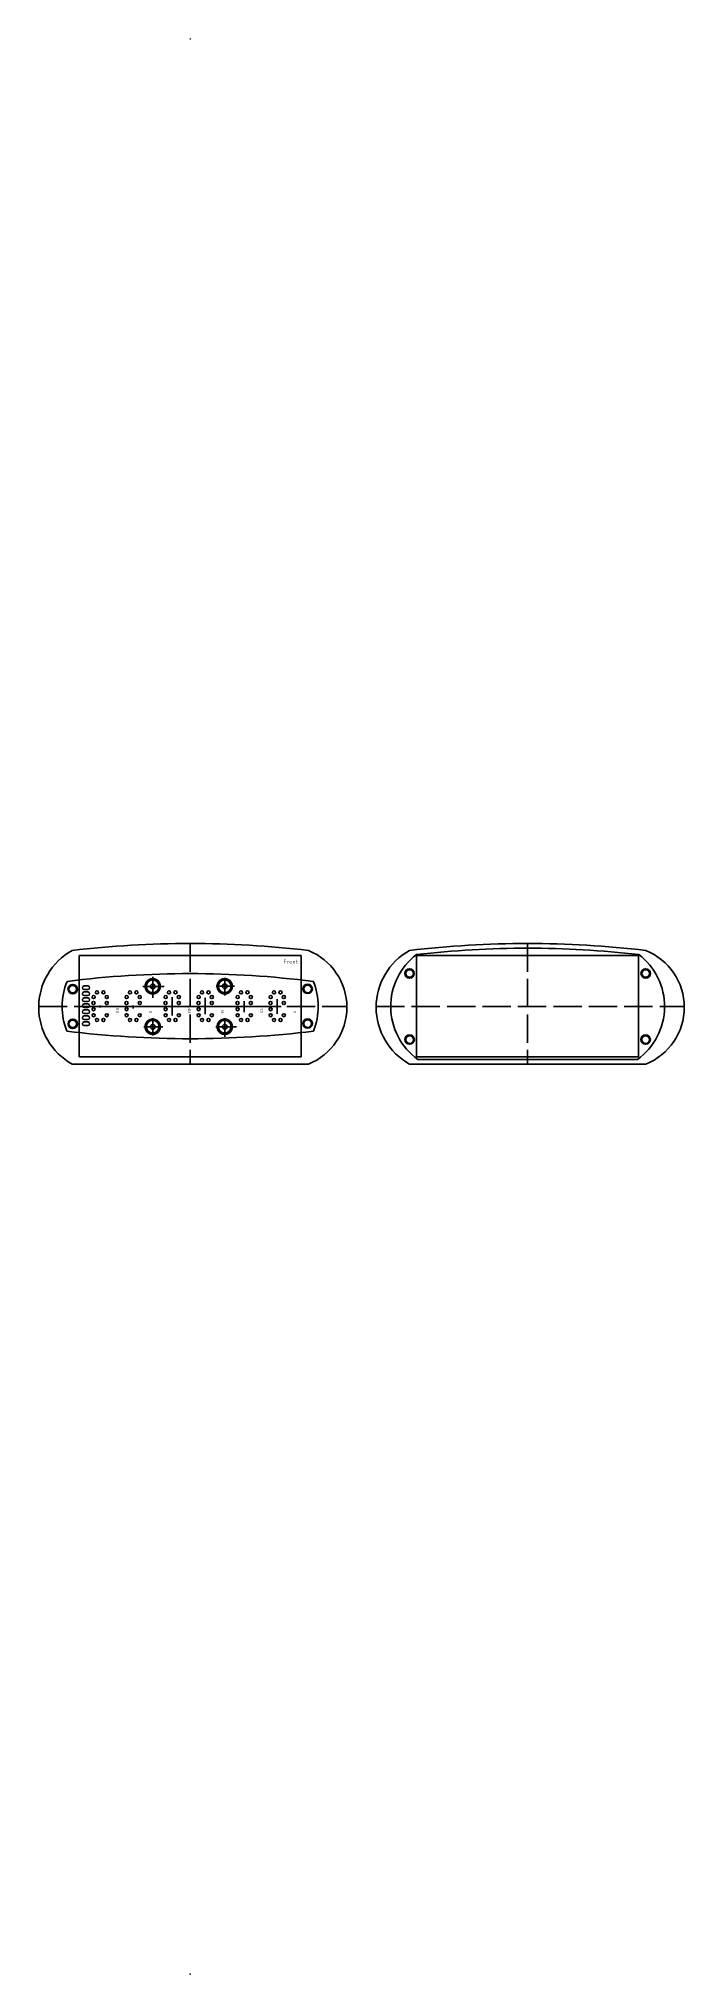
# Model space of a CAD drawing. Extents: x 27 to 301, y -459 to 361.
import ezdxf

# ---------------------------------------------------------------- set-up
doc = ezdxf.new("R2010")
doc.units = 0
doc.header["$MEASUREMENT"] = 0
doc.linetypes.add('ACAD_ISO02W100', pattern=[15, 12, -3])
doc.layers.get('0').update_dxf_attribs({"linetype": 'CONTINUOUS'})
doc.layers.add('617Arrière', color=6, linetype='CONTINUOUS')
doc.layers.add('617Avant', color=6, linetype='CONTINUOUS')
doc.layers.get('0').off()

# ---------------------------------------------------------------- blocks, each defined once
blk = doc.blocks.new('ROUNDP')
blk.add_circle((0, 0), 0.5)
blk = doc.blocks.new('LONGP100')
blk.add_lwpolyline([(-0.5, -0.5), (0.5, -0.5, 1), (0.5, 0.5), (-0.5, 0.5, 1)], format="xyb", close=True)

msp = doc.modelspace()

# ---------------------------------------------------------------- linework, layer by layer
at = {"layer": '617Arrière', "color": 2, "linetype": 'ACAD_ISO02W100'}
for p, q in [((234.39, -22.47), (234.39, -73.53)), ((170.28, -49.16), (300.67, -49.16))]:
    msp.add_line(p, q, dxfattribs=at)
at = {"layer": '617Arrière'}
for p, q in [((281.36, -27.58), (187.4, -27.58)), ((187.4, -27.58), (187.4, -70.43)), ((281.36, -70.43), (281.36, -27.58)), ((187.4, -70.43), (281.36, -70.43))]:
    msp.add_line(p, q, dxfattribs=at)
at = {"layer": '617Arrière', "color": 1}
for p, q in [((184.37, -73.53), (284.38, -73.53)), ((187.93, -71.53), (280.83, -71.53))]:
    msp.add_line(p, q, dxfattribs=at)
at = {"layer": '617Arrière', "color": 7}
for centre, radius in [((184.43, -35.16), 2), ((184.43, -35.16), 1.6), ((284.35, -35.16), 2), ((284.35, -35.16), 1.6), ((184.45, -63.16), 2), ((184.45, -63.16), 1.6), ((284.32, -63.16), 2), ((284.32, -63.16), 1.6)]:
    msp.add_circle(centre, radius, dxfattribs=at)
at = {"layer": '617Arrière', "color": 1, "linetype": 'Continuous'}
for centre, radius, start, end in [((234.36, -445.79), 423.32, 83.21351, 96.77874), ((234.37, -440.07), 415.6, 83.50376, 96.48879)]:
    msp.add_arc(centre, radius, start, end, dxfattribs=at)
at = {"layer": '617Arrière', "color": 1}
for centre, radius, start, end in [((197.84, -49.48), 27.56, 119.20494, 240.77077), ((203.99, -49.13), 27.56, 127.00373, 234.36712), ((264.78, -49.13), 27.56, 305.60517, 52.95001), ((274.77, -49.49), 25.9, 291.78843, 68.21157)]:
    msp.add_arc(centre, radius, start, end, dxfattribs=at)
at = {"layer": '617Avant', "color": 7}
for p, q in [((91.63, 360.44), (91.63, 360.62)), ((91.54, 360.53), (91.72, 360.53)), ((91.57, -35.49), (91.57, -35.49)), ((91.48, -458.81), (91.66, -458.81)), ((91.57, -458.9), (91.57, -458.72))]:
    msp.add_line(p, q, dxfattribs=at)
at = {"layer": '617Avant', "color": 2, "linetype": 'ACAD_ISO02W100'}
for p, q in [((91.6, -22.47), (91.6, -73.53)), ((27.49, -49.16), (157.88, -49.16))]:
    msp.add_line(p, q, dxfattribs=at)
at = {"layer": '617Avant'}
for p, q in [((138.57, -27.58), (44.61, -27.58)), ((44.61, -27.58), (44.61, -70.43)), ((138.57, -70.43), (138.57, -27.58)), ((44.61, -70.43), (138.57, -70.43))]:
    msp.add_line(p, q, dxfattribs=at)
at = {"layer": '617Avant', "linetype": 'Continuous'}
for p, q in [((71.56, -40.64), (80.56, -40.64)), ((75.75, -36.6), (75.75, -45.51)), ((102.54, -40.6), (110.27, -40.6)), ((106.2, -36.99), (106.2, -44.44)), ((53.5, -49.16), (53.17, -49.16)), ((53.5, -49.16), (53.5, -48.77)), ((53.5, -49.16), (54.14, -49.16)), ((53.5, -49.16), (53.5, -49.56)), ((130.13, -49.16), (53.5, -49.16)), ((67.47, -49.16), (67.47, -48.66)), ((67.47, -49.16), (67.47, -49.94)), ((83.98, -49.16), (83.98, -45.2)), ((83.98, -49.16), (83.98, -52.93)), ((97.95, -49.16), (97.95, -45.5)), ((97.95, -49.16), (97.95, -52.33)), ((114.46, -49.16), (114.46, -46.94)), ((114.46, -49.16), (114.46, -51.55)), ((128.43, -49.16), (128.43, -46.02)), ((128.43, -49.16), (128.43, -52.21)), ((75.74, -54.15), (75.74, -61.44)), ((106.2, -54.07), (106.2, -61.99)), ((72.02, -57.77), (80.06, -57.77)), ((102.45, -57.74), (111.25, -57.74))]:
    msp.add_line(p, q, dxfattribs=at)
at = {"layer": '617Avant', "color": 1}
msp.add_line((41.58, -73.53), (141.59, -73.53), dxfattribs=at)
at = {"layer": '617Avant'}
for points, const_width in [([(131.37, -30.98), (131.37, -29.36)], 0.152), ([(131.37, -29.36), (132.09, -29.36)], 0.152), ([(131.37, -30.08), (132.09, -30.08)], 0.152), ([(132.71, -30.98), (132.71, -29.9)], 0.152), ([(132.71, -29.9), (133.25, -29.9)], 0.152), ([(133.25, -29.9), (133.25, -30.08)], 0.152), ([(133.75, -30.62), (133.75, -30.26)], 0.152), ([(134.47, -30.26), (134.47, -30.62)], 0.152), ([(135.15, -30.98), (135.15, -29.9)], 0.152), ([(135.15, -29.9), (135.6, -29.9)], 0.152), ([(135.88, -30.17), (135.88, -30.98)], 0.152), ([(136.43, -29.9), (136.97, -29.9)], 0.152), ([(136.61, -29.36), (136.61, -30.71)], 0.152), ([(136.88, -30.98), (136.97, -30.98)], 0.152), ([(60.22, -49.94), (61.39, -49.94)], 0.102), ([(61.39, -50.58), (60.22, -50.58)], 0.102), ([(60.22, -51.15), (61.39, -51.15)], 0.102), ([(61.39, -51.8), (60.22, -51.8)], 0.102), ([(60.74, -50.58), (60.74, -49.94)], 0.102), ([(60.74, -51.8), (60.74, -51.15)], 0.102), ([(74.19, -51.15), (75.36, -51.15)], 0.102), ([(75.36, -51.8), (74.19, -51.8)], 0.102), ([(74.71, -51.8), (74.71, -51.15)], 0.102), ([(91.35, -50.04), (90.7, -49.65)], 0.102), ([(90.7, -49.65), (91.87, -49.65)], 0.102), ([(90.7, -50.43), (91.35, -50.04)], 0.102), ([(91.87, -50.43), (90.7, -50.43)], 0.102), ([(91.35, -51.41), (90.7, -51.02)], 0.102), ([(90.7, -51.02), (91.87, -51.02)], 0.102), ([(90.7, -51.8), (91.35, -51.41)], 0.102), ([(91.87, -51.8), (90.7, -51.8)], 0.102), ([(105.32, -51.41), (104.67, -51.02)], 0.102), ([(104.67, -51.02), (105.84, -51.02)], 0.102), ([(104.67, -51.8), (105.32, -51.41)], 0.102), ([(105.84, -51.8), (104.67, -51.8)], 0.102), ([(121.86, -50.22), (121.67, -50.57)], 0.102), ([(121.86, -51.28), (121.67, -51.64)], 0.102), ([(135.83, -51.28), (135.64, -51.64)], 0.102)]:
    msp.add_lwpolyline(points, dxfattribs=dict(at, const_width=const_width))
for points, const_width in [([(131.4, -29.36, 1), (131.33, -29.36)], 0.0762), ([(131.37, -29.32, 1), (131.37, -29.39)], 0.0762), ([(131.37, -30.04, 1), (131.37, -30.12)], 0.0762), ([(131.33, -30.98, 1), (131.4, -30.98)], 0.0762), ([(132.09, -29.39, 1), (132.09, -29.32)], 0.0762), ([(132.09, -30.12, 1), (132.09, -30.04)], 0.0762), ([(132.75, -29.9, 1), (132.67, -29.9)], 0.0762), ([(132.71, -29.86, 1), (132.71, -29.94)], 0.0762), ([(132.67, -30.98, 1), (132.75, -30.98)], 0.0762), ([(133.29, -29.9, 1), (133.22, -29.9)], 0.0762), ([(133.22, -30.08, 1), (133.29, -30.08)], 0.0762), ([(133.25, -29.94, 1), (133.25, -29.86)], 0.0762), ([(134.47, -30.26, 1), (133.75, -30.26)], 0.152), ([(133.78, -30.26, 1), (133.71, -30.26)], 0.0762), ([(133.71, -30.26, 1), (133.78, -30.26)], 0.0762), ([(133.75, -30.62, 1), (134.47, -30.62)], 0.152), ([(133.78, -30.62, 1), (133.71, -30.62)], 0.0762), ([(133.71, -30.62, 1), (133.78, -30.62)], 0.0762), ([(134.51, -30.26, 1), (134.43, -30.26)], 0.0762), ([(134.43, -30.26, 1), (134.51, -30.26)], 0.0762), ([(134.51, -30.62, 1), (134.43, -30.62)], 0.0762), ([(134.43, -30.62, 1), (134.51, -30.62)], 0.0762), ([(135.19, -29.9, 1), (135.12, -29.9)], 0.0762), ([(135.15, -29.86, 1), (135.15, -29.94)], 0.0762), ([(135.12, -30.98, 1), (135.19, -30.98)], 0.0762), ([(135.88, -30.17, 0.4142), (135.6, -29.9)], 0.152), ([(135.6, -29.86, 1), (135.6, -29.94)], 0.0762), ([(135.6, -29.94, 1), (135.6, -29.86)], 0.0762), ([(135.91, -30.17, 1), (135.84, -30.17)], 0.0762), ([(135.84, -30.17, 1), (135.91, -30.17)], 0.0762), ([(135.84, -30.98, 1), (135.91, -30.98)], 0.0762), ([(136.43, -29.86, 1), (136.43, -29.94)], 0.0762), ([(136.65, -29.36, 1), (136.57, -29.36)], 0.0762), ([(136.61, -30.71, 0.4142), (136.88, -30.98)], 0.152), ([(136.65, -30.71, 1), (136.57, -30.71)], 0.0762), ([(136.57, -30.71, 1), (136.65, -30.71)], 0.0762), ([(136.88, -30.94, 1), (136.88, -31.02)], 0.0762), ([(136.88, -31.02, 1), (136.88, -30.94)], 0.0762), ([(136.97, -29.94, 1), (136.97, -29.86)], 0.0762), ([(136.97, -31.02, 1), (136.97, -30.94)], 0.0762), ([(75.73, -43.76, 1), (75.73, -37.41, 1), (75.73, -43.76)], 0.813), ([(106.21, -43.76, 1), (106.21, -37.41, 1), (106.21, -43.76)], 0.813), ([(60.22, -49.91, 1), (60.22, -49.96)], 0.0508), ([(60.22, -50.56, 1), (60.22, -50.61)], 0.0508), ([(60.22, -51.13, 1), (60.22, -51.18)], 0.0508), ([(60.22, -51.78, 1), (60.22, -51.83)], 0.0508), ([(60.77, -49.94, 1), (60.71, -49.94)], 0.0508), ([(60.71, -50.58, 1), (60.77, -50.58)], 0.0508), ([(60.77, -51.15, 1), (60.71, -51.15)], 0.0508), ([(60.71, -51.8, 1), (60.77, -51.8)], 0.0508), ([(61.39, -49.96, 1), (61.39, -49.91)], 0.0508), ([(61.39, -50.61, 1), (61.39, -50.56)], 0.0508), ([(61.39, -51.18, 1), (61.39, -51.13)], 0.0508), ([(61.39, -51.83, 1), (61.39, -51.78)], 0.0508), ([(75.73, -60.9, 1), (75.73, -54.55, 1), (75.73, -60.9)], 0.813), ([(74.19, -51.13, 1), (74.19, -51.18)], 0.0508), ([(74.19, -51.78, 1), (74.19, -51.83)], 0.0508), ([(74.74, -51.15, 1), (74.68, -51.15)], 0.0508), ([(74.68, -51.8, 1), (74.74, -51.8)], 0.0508), ([(75.36, -51.18, 1), (75.36, -51.13)], 0.0508), ([(75.36, -51.83, 1), (75.36, -51.78)], 0.0508), ([(90.71, -49.63, 1), (90.69, -49.67)], 0.0508), ([(90.7, -49.63, 1), (90.7, -49.68)], 0.0508), ([(90.7, -50.41, 1), (90.7, -50.46)], 0.0508), ([(90.69, -50.41, 1), (90.71, -50.45)], 0.0508), ([(90.71, -51, 1), (90.69, -51.05)], 0.0508), ([(90.7, -51, 1), (90.7, -51.05)], 0.0508), ([(90.7, -51.78, 1), (90.7, -51.83)], 0.0508), ([(90.69, -51.78, 1), (90.71, -51.83)], 0.0508), ([(91.36, -50.06, 1), (91.34, -50.02)], 0.0508), ([(91.34, -50.06, 1), (91.36, -50.02)], 0.0508), ([(91.36, -51.44, 1), (91.34, -51.39)], 0.0508), ([(91.34, -51.44, 1), (91.36, -51.39)], 0.0508), ([(91.87, -49.68, 1), (91.87, -49.63)], 0.0508), ([(91.87, -50.46, 1), (91.87, -50.41)], 0.0508), ([(91.87, -51.05, 1), (91.87, -51)], 0.0508), ([(91.87, -51.83, 1), (91.87, -51.78)], 0.0508), ([(106.21, -60.9, 1), (106.21, -54.55, 1), (106.21, -60.9)], 0.813), ([(104.68, -51, 1), (104.66, -51.05)], 0.0508), ([(104.67, -51, 1), (104.67, -51.05)], 0.0508), ([(104.67, -51.78, 1), (104.67, -51.83)], 0.0508), ([(104.66, -51.78, 1), (104.68, -51.83)], 0.0508), ([(105.33, -51.44, 1), (105.31, -51.39)], 0.0508), ([(105.31, -51.44, 1), (105.33, -51.39)], 0.0508), ([(105.84, -51.05, 1), (105.84, -51)], 0.0508), ([(105.84, -51.83, 1), (105.84, -51.78)], 0.0508), ([(121.28, -50.15, 0.1623), (121.18, -50.44)], 0.102), ([(121.18, -50.44, 0.4142), (121.44, -50.7)], 0.102), ([(121.21, -50.44, 1), (121.16, -50.44)], 0.0508), ([(121.16, -50.44, 1), (121.21, -50.44)], 0.0508), ([(121.28, -51.22, 0.1623), (121.18, -51.51)], 0.102), ([(121.18, -51.51, 0.4142), (121.44, -51.77)], 0.102), ([(121.21, -51.51, 1), (121.16, -51.51)], 0.0508), ([(121.16, -51.51, 1), (121.21, -51.51)], 0.0508), ([(121.3, -50.17, 1), (121.26, -50.14)], 0.0508), ([(121.3, -51.23, 1), (121.26, -51.2)], 0.0508), ([(121.44, -50.7, 0.2656), (121.67, -50.57)], 0.102), ([(121.44, -50.68, 1), (121.44, -50.73)], 0.0508), ([(121.44, -51.77, 0.2656), (121.67, -51.64)], 0.102), ([(121.44, -51.75, 1), (121.44, -51.8)], 0.0508), ([(121.44, -50.73, 1), (121.44, -50.68)], 0.0508), ([(121.44, -51.8, 1), (121.44, -51.75)], 0.0508), ([(121.69, -50.59, 1), (121.65, -50.56)], 0.0508), ([(121.65, -50.56, 1), (121.69, -50.59)], 0.0508), ([(121.69, -51.65, 1), (121.65, -51.63)], 0.0508), ([(121.65, -51.63, 1), (121.69, -51.65)], 0.0508), ([(122.09, -50.09, 0.2656), (121.86, -50.22)], 0.102), ([(121.88, -50.23, 1), (121.84, -50.21)], 0.0508), ([(121.84, -50.2, 1), (121.88, -50.23)], 0.0508), ([(122.09, -51.15, 0.2656), (121.86, -51.28)], 0.102), ([(121.88, -51.3, 1), (121.84, -51.27)], 0.0508), ([(121.84, -51.27, 1), (121.88, -51.3)], 0.0508), ([(122.35, -50.35, 0.4142), (122.09, -50.09)], 0.102), ([(122.09, -50.06, 1), (122.09, -50.11)], 0.0508), ([(122.35, -51.41, 0.4142), (122.09, -51.15)], 0.102), ([(122.09, -51.13, 1), (122.09, -51.18)], 0.0508), ([(122.09, -50.11, 1), (122.09, -50.06)], 0.0508), ([(122.09, -51.18, 1), (122.09, -51.13)], 0.0508), ([(122.19, -50.74, 0.2), (122.35, -50.35)], 0.102), ([(122.17, -50.72, 1), (122.21, -50.75)], 0.0508), ([(122.19, -51.8, 0.2), (122.35, -51.41)], 0.102), ([(122.17, -51.79, 1), (122.21, -51.82)], 0.0508), ([(122.37, -50.35, 1), (122.32, -50.35)], 0.0508), ([(122.32, -50.35, 1), (122.37, -50.35)], 0.0508), ([(122.37, -51.41, 1), (122.32, -51.41)], 0.0508), ([(122.32, -51.41, 1), (122.37, -51.41)], 0.0508), ([(135.25, -51.22, 0.1623), (135.15, -51.51)], 0.102), ([(135.15, -51.51, 0.4142), (135.41, -51.77)], 0.102), ([(135.18, -51.51, 1), (135.13, -51.51)], 0.0508), ([(135.13, -51.51, 1), (135.18, -51.51)], 0.0508), ([(135.27, -51.23, 1), (135.23, -51.2)], 0.0508), ([(135.41, -51.77, 0.2656), (135.64, -51.64)], 0.102), ([(135.41, -51.75, 1), (135.41, -51.8)], 0.0508), ([(135.41, -51.8, 1), (135.41, -51.75)], 0.0508), ([(135.66, -51.65, 1), (135.62, -51.63)], 0.0508), ([(135.62, -51.63, 1), (135.66, -51.65)], 0.0508), ([(136.06, -51.15, 0.2656), (135.83, -51.28)], 0.102), ([(135.85, -51.3, 1), (135.81, -51.27)], 0.0508), ([(135.81, -51.27, 1), (135.85, -51.3)], 0.0508), ([(136.32, -51.41, 0.4142), (136.06, -51.15)], 0.102), ([(136.06, -51.13, 1), (136.06, -51.18)], 0.0508), ([(136.06, -51.18, 1), (136.06, -51.13)], 0.0508), ([(136.16, -51.8, 0.2), (136.32, -51.41)], 0.102), ([(136.14, -51.79, 1), (136.18, -51.82)], 0.0508), ([(136.34, -51.41, 1), (136.29, -51.41)], 0.0508), ([(136.29, -51.41, 1), (136.34, -51.41)], 0.0508)]:
    msp.add_lwpolyline(points, format="xyb", dxfattribs=dict(at, const_width=const_width))
at = {"layer": '617Avant', "color": 7}
for centre, radius in [((41.87, -41.8), 2), ((41.87, -41.8), 1.6), ((75.75, -40.64), 1), ((106.2, -40.6), 1), ((141.28, -41.69), 2), ((141.28, -41.69), 1.6), ((41.89, -56.48), 2), ((41.89, -56.48), 1.6), ((75.74, -57.77), 1), ((106.2, -57.74), 1), ((141.29, -56.37), 2), ((141.29, -56.37), 1.6)]:
    msp.add_circle(centre, radius, dxfattribs=at)
at = {"layer": '617Avant', "color": 1, "linetype": 'Continuous'}
msp.add_arc((91.57, -445.79), 423.32, 83.21351, 96.77874, dxfattribs=at)
at = {"layer": '617Avant', "color": 1}
for centre, radius, start, end in [((55.05, -49.48), 27.56, 119.20494, 240.77077), ((131.98, -49.49), 25.9, 291.78843, 68.21157), ((64.93, -49.16), 27.56, 157.25295, 202.18302), ((91.57, -445.79), 410.58, 82.70845, 97.28384), ((118.23, -49.1), 27.56, 337.65947, 22.8672), ((91.63, 360.44), 423.23, 262.91382, 277.07054)]:
    msp.add_arc(centre, radius, start, end, dxfattribs=at)
at = {"layer": '617Avant'}
for p in [(75.73, -40.58), (106.21, -40.58), (53.5, -49.16), (67.47, -49.16), (83.98, -49.16), (97.95, -49.16), (114.46, -49.16), (128.43, -49.16), (75.73, -57.73), (106.21, -57.73)]:
    msp.add_point(p, dxfattribs=at)

# ---------------------------------------------------------------- block references
for name, p, xscale, yscale in [('LONGP100', (47.47, -41.22), 1.524, 1.524), ('ROUNDP', (75.73, -40.58), 5.333999999999999, 5.333999999999999), ('ROUNDP', (106.21, -40.58), 5.333999999999999, 5.333999999999999), ('LONGP100', (47.47, -43.76), 1.524, 1.524), ('LONGP100', (47.47, -46.3), 1.524, 1.524), ('LONGP100', (47.47, -48.84), 1.524, 1.524), ('ROUNDP', (50.65, -47.66), 1.308, 1.308), ('ROUNDP', (50.73, -45.16), 1.308, 1.308), ('ROUNDP', (52.14, -43.16), 1.308, 1.308), ('ROUNDP', (54.87, -43.16), 1.308, 1.308), ('ROUNDP', (56.28, -45.16), 1.308, 1.308), ('ROUNDP', (56.28, -47.66), 1.308, 1.308), ('ROUNDP', (64.62, -47.66), 1.308, 1.308), ('ROUNDP', (64.7, -45.16), 1.308, 1.308), ('ROUNDP', (66.11, -43.16), 1.308, 1.308), ('ROUNDP', (68.84, -43.16), 1.308, 1.308), ('ROUNDP', (70.25, -45.16), 1.308, 1.308), ('ROUNDP', (70.25, -47.66), 1.308, 1.308), ('ROUNDP', (81.13, -47.66), 1.308, 1.308), ('ROUNDP', (81.21, -45.16), 1.308, 1.308), ('ROUNDP', (82.62, -43.16), 1.308, 1.308), ('ROUNDP', (85.35, -43.16), 1.308, 1.308), ('ROUNDP', (86.76, -45.16), 1.308, 1.308), ('ROUNDP', (86.76, -47.66), 1.308, 1.308), ('ROUNDP', (95.1, -47.66), 1.308, 1.308), ('ROUNDP', (95.18, -45.16), 1.308, 1.308), ('ROUNDP', (96.59, -43.16), 1.308, 1.308), ('ROUNDP', (99.32, -43.16), 1.308, 1.308), ('ROUNDP', (100.73, -45.16), 1.308, 1.308), ('ROUNDP', (100.73, -47.66), 1.308, 1.308), ('ROUNDP', (111.61, -47.66), 1.308, 1.308), ('ROUNDP', (111.69, -45.16), 1.308, 1.308), ('ROUNDP', (113.1, -43.16), 1.308, 1.308), ('ROUNDP', (115.83, -43.16), 1.308, 1.308), ('ROUNDP', (117.24, -45.16), 1.308, 1.308), ('ROUNDP', (117.24, -47.66), 1.308, 1.308), ('ROUNDP', (125.58, -47.66), 1.308, 1.308), ('ROUNDP', (125.66, -45.16), 1.308, 1.308), ('ROUNDP', (127.07, -43.16), 1.308, 1.308), ('ROUNDP', (129.8, -43.16), 1.308, 1.308), ('ROUNDP', (131.21, -45.16), 1.308, 1.308), ('ROUNDP', (131.21, -47.66), 1.308, 1.308), ('LONGP100', (47.47, -51.38), 1.524, 1.524), ('LONGP100', (47.47, -53.92), 1.524, 1.524), ('LONGP100', (47.47, -56.46), 1.524, 1.524), ('ROUNDP', (50.69, -50.3), 1.308, 1.308), ('ROUNDP', (50.73, -52.84), 1.308, 1.308), ('ROUNDP', (52.14, -54.84), 1.308, 1.308), ('ROUNDP', (54.87, -54.84), 1.308, 1.308), ('ROUNDP', (56.28, -52.84), 1.308, 1.308), ('ROUNDP', (64.66, -50.3), 1.308, 1.308), ('ROUNDP', (64.7, -52.84), 1.308, 1.308), ('ROUNDP', (66.11, -54.84), 1.308, 1.308), ('ROUNDP', (68.84, -54.84), 1.308, 1.308), ('ROUNDP', (70.25, -52.84), 1.308, 1.308), ('ROUNDP', (75.73, -57.73), 5.333999999999999, 5.333999999999999), ('ROUNDP', (81.17, -50.3), 1.308, 1.308), ('ROUNDP', (81.21, -52.84), 1.308, 1.308), ('ROUNDP', (82.62, -54.84), 1.308, 1.308), ('ROUNDP', (85.35, -54.84), 1.308, 1.308), ('ROUNDP', (86.76, -52.84), 1.308, 1.308), ('ROUNDP', (95.14, -50.3), 1.308, 1.308), ('ROUNDP', (95.18, -52.84), 1.308, 1.308), ('ROUNDP', (96.59, -54.84), 1.308, 1.308), ('ROUNDP', (99.32, -54.84), 1.308, 1.308), ('ROUNDP', (100.73, -52.84), 1.308, 1.308), ('ROUNDP', (106.21, -57.73), 5.333999999999999, 5.333999999999999), ('ROUNDP', (111.65, -50.3), 1.308, 1.308), ('ROUNDP', (111.69, -52.84), 1.308, 1.308), ('ROUNDP', (113.1, -54.84), 1.308, 1.308), ('ROUNDP', (115.83, -54.84), 1.308, 1.308), ('ROUNDP', (117.24, -52.84), 1.308, 1.308), ('ROUNDP', (125.62, -50.3), 1.308, 1.308), ('ROUNDP', (125.66, -52.84), 1.308, 1.308), ('ROUNDP', (127.07, -54.84), 1.308, 1.308), ('ROUNDP', (129.8, -54.84), 1.308, 1.308), ('ROUNDP', (131.21, -52.84), 1.308, 1.308)]:
    msp.add_blockref(name, p, dxfattribs=dict(at, xscale=xscale, yscale=yscale))

doc.saveas('drawing.dxf')
